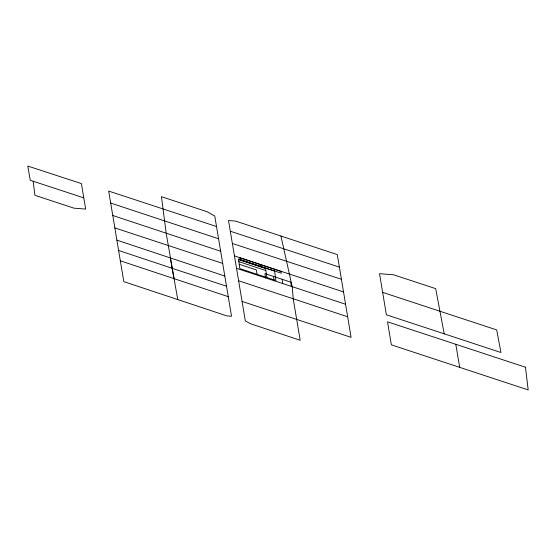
<?xml version="1.0" encoding="UTF-8"?>
<svg xmlns="http://www.w3.org/2000/svg" width="556" height="556" viewBox="0 0 556 556"><rect width="100%" height="100%" fill="white"/><g stroke="black" fill="none" stroke-linecap="round" stroke-linejoin="round"><path stroke-width="0.83" d="M114.849 227.918L123.8 281.628L226.841 315.898L231.532 316.274L222.692 263.426L114.849 227.918L108.684 191.076L216.52 226.521M232.387 243.479L341.426 279.286L351.086 337.332L242.069 301.428L228.516 220.523L235.522 221.073L337.297 254.585L341.426 279.286M83.782 197.853L30.267 180.297L27.8 166.07L81.412 183.591L85.652 209.077L74.024 208.18L34.952 195.323L33.172 181.256M345.561 304.229L236.522 268.346M230.316 231.226L339.396 267.13M382.646 292.373L496.71 329.93L500.949 352.511L386.371 314.786L379.533 273.691L393.523 274.768L435.695 288.654L444.216 333.829M222.692 263.426L220.676 251.263L112.771 215.485M238.607 280.759L347.66 316.76M172.193 268.346L226.514 286.222M110.707 203.065L218.571 238.774L220.676 251.263M234.451 255.899L343.497 291.914M238.566 259.652L265.587 268.576L266.845 277.555M238.851 261.64L265.872 270.584M239.212 264.253L256.434 269.952L257.039 274.31M116.864 240.129L224.812 276.047M118.574 250.471L172.2 268.291M120.325 260.799L228.252 296.654M280.933 236.029L292.213 286.778L293.207 298.753L300.184 340.286L250.36 323.71L245.307 320.868L242.069 301.428M174.042 278.639L166.209 233.346L161.435 196.678L207.117 211.718L214.748 215.992L218.571 238.774M170.331 257.921L177.774 299.58M455.795 344.289L459.68 367.356M291.365 286.5L290.753 282.142L264.927 273.594L265.539 277.951M282.142 279.293L282.754 283.65M273.538 276.443L274.143 280.801M260.389 264.621L260.632 266.359M525.476 367.231L387.532 321.82L391.368 344.845L528.2 389.93L525.476 367.231M281.051 271.46L239.726 257.782L239.97 259.52L281.294 273.198L281.051 271.46M274.594 271.099L238.496 259.152L239.824 268.611L275.922 280.558L274.594 271.099"/></g></svg>
